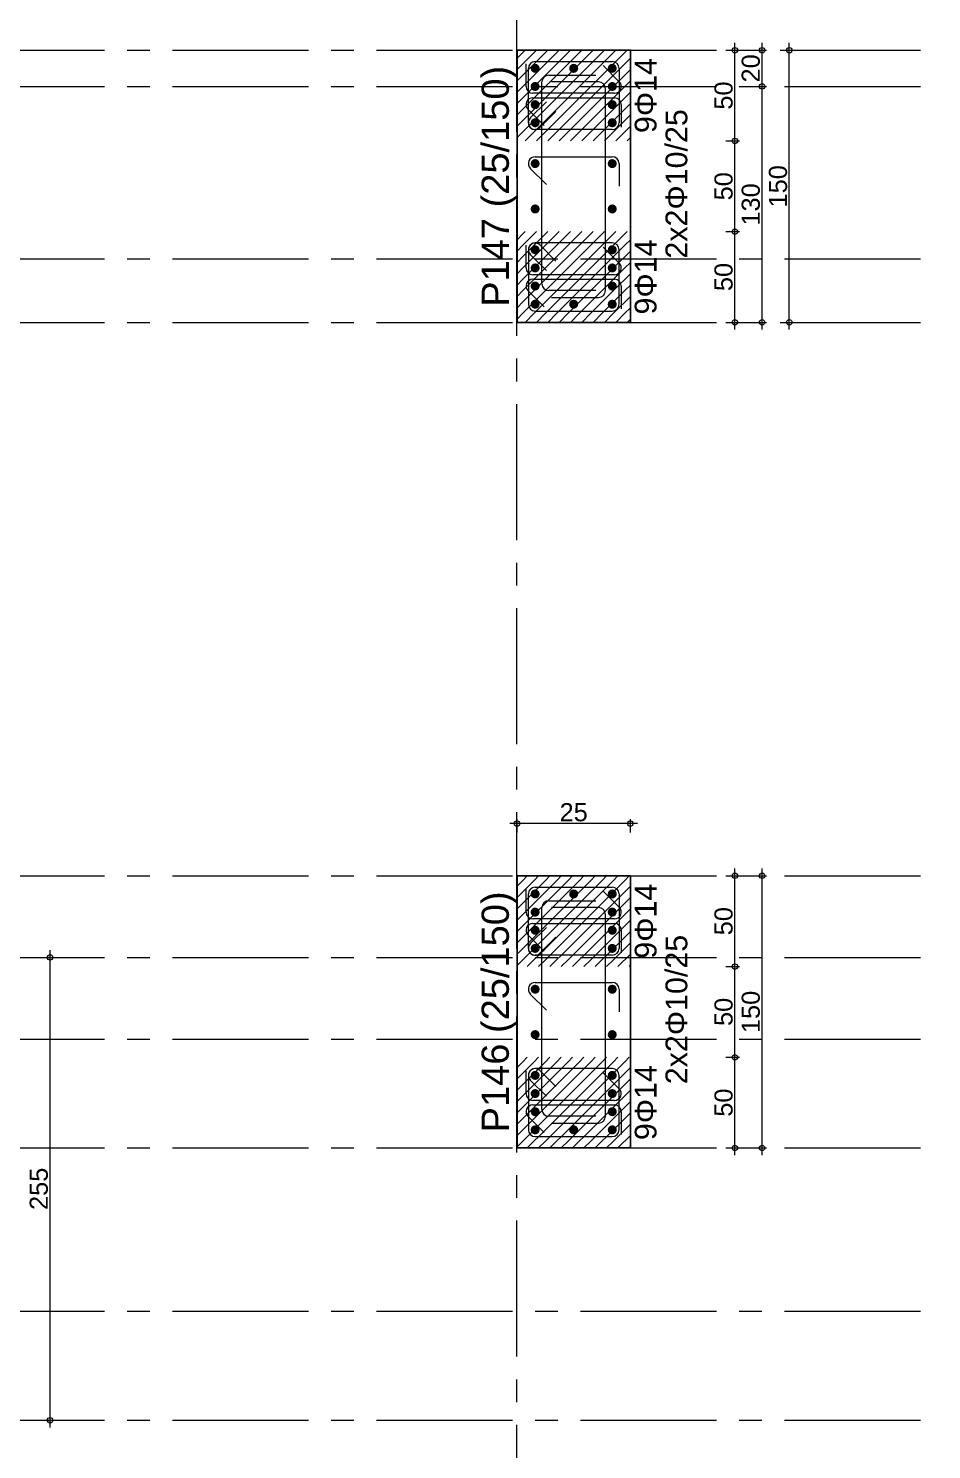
# Model space of a CAD drawing. Header units: millimetres. Extents: x 2232 to 85269, y -3593 to 5869.
# Drawn here: x 26907 to 27405, y 4461 to 5244 of the extents above; entities that cross this region are included whole.
import ezdxf

# ---------------------------------------------------------------- set-up
doc = ezdxf.new("R2010")
doc.units = ezdxf.units.MM
doc.linetypes.add('CENTER2', pattern=[112.5, 75, -12.5, 12.5, -12.5])
doc.linetypes.add('DASHDOT2', pattern=[12.7, 6.35, -3.175, 0, -3.175])
doc.layers.add('aks', color=251, linetype='DASHDOT2', lineweight=35)
for name, color, linetype in [('Donatı Yazısı', 7, 'Continuous'), ('Donatı Çizgisi', 7, 'Continuous'), ('Kolon', 7, 'Continuous'), ('Ölçülendirme', 7, 'Continuous')]:
    doc.layers.add(name, color=color, linetype=linetype)
doc.styles.add('arial_1_18', font='arial.ttf', dxfattribs={"height": 0.2})

# ---------------------------------------------------------------- blocks, each defined once
blk = doc.blocks.new('IDE999Entity6844')
at = {"layer": 'aks', "color": 250, "linetype": 'CENTER2', "lineweight": 5}
blk.add_lwpolyline([(14959.32, 200), (14959.32, 2530)], dxfattribs=at)

msp = doc.modelspace()

# ---------------------------------------------------------------- hatches: boundary and pattern name
at = {"layer": 'Donatı Çizgisi', "linetype": 'Continuous', "lineweight": 5}
h = msp.add_hatch(color=5, dxfattribs=at)
edge = h.paths.add_edge_path(flags=0)
edge.add_arc((27186.37, 5221.87), 2.5, 0, 360)
h = msp.add_hatch(color=5, dxfattribs=at)
edge = h.paths.add_edge_path(flags=0)
edge.add_arc((27207.62, 5221.87), 2.5, 0, 360)
h = msp.add_hatch(color=5, dxfattribs=at)
edge = h.paths.add_edge_path(flags=0)
edge.add_arc((27228.87, 5221.87), 2.5, 0, 360)
h = msp.add_hatch(color=5, dxfattribs=at)
edge = h.paths.add_edge_path(flags=0)
edge.add_arc((27186.37, 5211.87), 2.5, 0, 360)
h = msp.add_hatch(color=5, dxfattribs=at)
edge = h.paths.add_edge_path(flags=0)
edge.add_arc((27228.87, 5211.87), 2.5, 0, 360)
h = msp.add_hatch(color=5, dxfattribs=at)
edge = h.paths.add_edge_path(flags=0)
edge.add_arc((27186.37, 5201.87), 2.5, 0, 360)
h = msp.add_hatch(color=5, dxfattribs=at)
edge = h.paths.add_edge_path(flags=0)
edge.add_arc((27228.87, 5201.87), 2.5, 0, 360)
h = msp.add_hatch(color=5, dxfattribs=at)
edge = h.paths.add_edge_path(flags=0)
edge.add_arc((27186.37, 5191.87), 2.5, 0, 360)
h = msp.add_hatch(color=5, dxfattribs=at)
edge = h.paths.add_edge_path(flags=0)
edge.add_arc((27228.87, 5191.87), 2.5, 0, 360)
h = msp.add_hatch(color=5, dxfattribs=at)
edge = h.paths.add_edge_path(flags=0)
edge.add_arc((27186.37, 5169.37), 2.5, 0, 360)
h = msp.add_hatch(color=5, dxfattribs=at)
edge = h.paths.add_edge_path(flags=0)
edge.add_arc((27228.87, 5169.37), 2.5, 0, 360)
h = msp.add_hatch(color=5, dxfattribs=at)
edge = h.paths.add_edge_path(flags=0)
edge.add_arc((27186.37, 5144.37), 2.5, 0, 360)
h = msp.add_hatch(color=5, dxfattribs=at)
edge = h.paths.add_edge_path(flags=0)
edge.add_arc((27228.87, 5144.37), 2.5, 0, 360)
h = msp.add_hatch(color=5, dxfattribs=at)
edge = h.paths.add_edge_path(flags=0)
edge.add_arc((27186.37, 5121.87), 2.5, 0, 360)
h = msp.add_hatch(color=5, dxfattribs=at)
edge = h.paths.add_edge_path(flags=0)
edge.add_arc((27228.87, 5121.87), 2.5, 0, 360)
h = msp.add_hatch(color=5, dxfattribs=at)
edge = h.paths.add_edge_path(flags=0)
edge.add_arc((27186.37, 5111.87), 2.5, 0, 360)
h = msp.add_hatch(color=5, dxfattribs=at)
edge = h.paths.add_edge_path(flags=0)
edge.add_arc((27228.87, 5111.87), 2.5, 0, 360)
h = msp.add_hatch(color=5, dxfattribs=at)
edge = h.paths.add_edge_path(flags=0)
edge.add_arc((27186.37, 5101.87), 2.5, 0, 360)
h = msp.add_hatch(color=5, dxfattribs=at)
edge = h.paths.add_edge_path(flags=0)
edge.add_arc((27228.87, 5101.87), 2.5, 0, 360)
h = msp.add_hatch(color=5, dxfattribs=at)
edge = h.paths.add_edge_path(flags=0)
edge.add_arc((27186.37, 5091.87), 2.5, 0, 360)
h = msp.add_hatch(color=5, dxfattribs=at)
edge = h.paths.add_edge_path(flags=0)
edge.add_arc((27207.62, 5091.87), 2.5, 0, 360)
h = msp.add_hatch(color=5, dxfattribs=at)
edge = h.paths.add_edge_path(flags=0)
edge.add_arc((27228.87, 5091.87), 2.5, 0, 360)
h = msp.add_hatch(color=5, dxfattribs=at)
edge = h.paths.add_edge_path(flags=0)
edge.add_arc((27186.37, 4766.87), 2.5, 0, 360)
h = msp.add_hatch(color=5, dxfattribs=at)
edge = h.paths.add_edge_path(flags=0)
edge.add_arc((27207.62, 4766.87), 2.5, 0, 360)
h = msp.add_hatch(color=5, dxfattribs=at)
edge = h.paths.add_edge_path(flags=0)
edge.add_arc((27228.87, 4766.87), 2.5, 0, 360)
h = msp.add_hatch(color=5, dxfattribs=at)
edge = h.paths.add_edge_path(flags=0)
edge.add_arc((27186.37, 4756.87), 2.5, 0, 360)
h = msp.add_hatch(color=5, dxfattribs=at)
edge = h.paths.add_edge_path(flags=0)
edge.add_arc((27228.87, 4756.87), 2.5, 0, 360)
h = msp.add_hatch(color=5, dxfattribs=at)
edge = h.paths.add_edge_path(flags=0)
edge.add_arc((27186.37, 4746.87), 2.5, 0, 360)
h = msp.add_hatch(color=5, dxfattribs=at)
edge = h.paths.add_edge_path(flags=0)
edge.add_arc((27228.87, 4746.87), 2.5, 0, 360)
h = msp.add_hatch(color=5, dxfattribs=at)
edge = h.paths.add_edge_path(flags=0)
edge.add_arc((27186.37, 4736.87), 2.5, 0, 360)
h = msp.add_hatch(color=5, dxfattribs=at)
edge = h.paths.add_edge_path(flags=0)
edge.add_arc((27228.87, 4736.87), 2.5, 0, 360)
h = msp.add_hatch(color=5, dxfattribs=at)
edge = h.paths.add_edge_path(flags=0)
edge.add_arc((27186.37, 4714.37), 2.5, 0, 360)
h = msp.add_hatch(color=5, dxfattribs=at)
edge = h.paths.add_edge_path(flags=0)
edge.add_arc((27228.87, 4714.37), 2.5, 0, 360)
h = msp.add_hatch(color=5, dxfattribs=at)
edge = h.paths.add_edge_path(flags=0)
edge.add_arc((27186.37, 4689.37), 2.5, 0, 360)
h = msp.add_hatch(color=5, dxfattribs=at)
edge = h.paths.add_edge_path(flags=0)
edge.add_arc((27228.87, 4689.37), 2.5, 0, 360)
h = msp.add_hatch(color=5, dxfattribs=at)
edge = h.paths.add_edge_path(flags=0)
edge.add_arc((27186.37, 4666.87), 2.5, 0, 360)
h = msp.add_hatch(color=5, dxfattribs=at)
edge = h.paths.add_edge_path(flags=0)
edge.add_arc((27228.87, 4666.87), 2.5, 0, 360)
h = msp.add_hatch(color=5, dxfattribs=at)
edge = h.paths.add_edge_path(flags=0)
edge.add_arc((27186.37, 4656.87), 2.5, 0, 360)
h = msp.add_hatch(color=5, dxfattribs=at)
edge = h.paths.add_edge_path(flags=0)
edge.add_arc((27228.87, 4656.87), 2.5, 0, 360)
h = msp.add_hatch(color=5, dxfattribs=at)
edge = h.paths.add_edge_path(flags=0)
edge.add_arc((27186.37, 4646.87), 2.5, 0, 360)
h = msp.add_hatch(color=5, dxfattribs=at)
edge = h.paths.add_edge_path(flags=0)
edge.add_arc((27228.87, 4646.87), 2.5, 0, 360)
h = msp.add_hatch(color=5, dxfattribs=at)
edge = h.paths.add_edge_path(flags=0)
edge.add_arc((27186.37, 4636.87), 2.5, 0, 360)
h = msp.add_hatch(color=5, dxfattribs=at)
edge = h.paths.add_edge_path(flags=0)
edge.add_arc((27207.62, 4636.87), 2.5, 0, 360)
h = msp.add_hatch(color=5, dxfattribs=at)
edge = h.paths.add_edge_path(flags=0)
edge.add_arc((27228.87, 4636.87), 2.5, 0, 360)

# ---------------------------------------------------------------- linework, layer by layer
at = {"layer": 'aks', "color": 250, "linetype": 'CENTER2', "lineweight": 5}
for points in [[(24736.37, 5231.87), (27996.37, 5231.87)], [(24736.37, 5211.87), (27996.37, 5211.87)], [(24736.37, 5116.87), (27996.37, 5116.87)], [(24736.37, 5081.87), (27996.37, 5081.87)], [(24736.37, 4776.87), (27996.37, 4776.87)], [(24736.37, 4731.87), (27996.37, 4731.87)], [(24736.37, 4686.87), (27996.37, 4686.87)], [(24736.37, 4626.87), (27996.37, 4626.87)], [(24736.37, 4536.87), (27996.37, 4536.87)], [(24736.37, 4476.87), (27996.37, 4476.87)]]:
    msp.add_lwpolyline(points, dxfattribs=at)
at = {"layer": 'Donatı Çizgisi', "color": 1, "linetype": 'Continuous', "lineweight": 5}
for points in [[(27181.37, 5211.87), (27181.37, 5224.37)], [(27193.87, 5218.12), (27219.87, 5218.12)], [(27223.93, 5223.36), (27232.77, 5214.52)], [(27190.12, 5103.12), (27190.12, 5214.37)], [(27221.37, 5214.37), (27195.37, 5214.37)], [(27225.12, 5099.37), (27225.12, 5210.62)], [(27230.12, 5208.12), (27185.12, 5208.12)], [(27185.12, 5205.62), (27230.12, 5205.62)], [(27233.87, 5201.87), (27233.87, 5189.37)], [(27191.3, 5190.38), (27182.46, 5199.22)], [(27186.37, 5173.12), (27228.87, 5173.12)], [(27232.62, 5169.37), (27232.62, 5156.87)], [(27192.55, 5157.88), (27183.71, 5166.72)], [(27181.37, 5111.87), (27181.37, 5124.37)], [(27223.93, 5123.36), (27232.77, 5114.52)], [(27230.12, 5108.12), (27185.12, 5108.12)], [(27191.3, 5090.38), (27182.46, 5099.22)], [(27185.12, 5105.62), (27230.12, 5105.62)], [(27219.87, 5099.37), (27193.87, 5099.37)], [(27233.87, 5101.87), (27233.87, 5089.37)], [(27195.37, 5095.62), (27221.37, 5095.62)], [(27181.37, 4756.87), (27181.37, 4769.37)], [(27193.87, 4763.12), (27219.87, 4763.12)], [(27223.93, 4768.36), (27232.77, 4759.52)], [(27190.12, 4648.12), (27190.12, 4759.37)], [(27221.37, 4759.37), (27195.37, 4759.37)], [(27225.12, 4644.37), (27225.12, 4755.62)], [(27230.12, 4753.12), (27185.12, 4753.12)], [(27185.12, 4750.62), (27230.12, 4750.62)], [(27233.87, 4746.87), (27233.87, 4734.37)], [(27191.3, 4735.38), (27182.46, 4744.22)], [(27186.37, 4718.12), (27228.87, 4718.12)], [(27192.55, 4702.88), (27183.71, 4711.72)], [(27232.62, 4714.37), (27232.62, 4701.87)], [(27181.37, 4656.87), (27181.37, 4669.37)], [(27223.93, 4668.36), (27232.77, 4659.52)], [(27230.12, 4653.12), (27185.12, 4653.12)], [(27185.12, 4650.62), (27230.12, 4650.62)], [(27233.87, 4646.87), (27233.87, 4634.37)], [(27191.3, 4635.38), (27182.46, 4644.22)], [(27219.87, 4644.37), (27193.87, 4644.37)], [(27195.37, 4640.62), (27221.37, 4640.62)]]:
    msp.add_lwpolyline(points, dxfattribs=at)
at = {"layer": 'Donatı Çizgisi', "color": 5, "linetype": 'Continuous', "lineweight": 5}
for points in [[(27186.37, 5225.62), (27228.87, 5225.62)], [(27182.62, 5191.87), (27182.62, 5221.87)], [(27232.62, 5221.87), (27232.62, 5191.87)], [(27183.71, 5194.52), (27192.55, 5203.36)], [(27197.86, 5198.05), (27189.02, 5189.22)], [(27228.87, 5188.12), (27186.37, 5188.12)], [(27228.87, 5125.62), (27186.37, 5125.62)], [(27197.86, 5115.68), (27189.02, 5124.52)], [(27182.62, 5121.87), (27182.62, 5091.87)], [(27183.71, 5119.22), (27192.55, 5110.38)], [(27232.62, 5091.87), (27232.62, 5121.87)], [(27186.37, 5088.12), (27228.87, 5088.12)], [(27186.37, 4770.62), (27228.87, 4770.62)], [(27182.62, 4736.87), (27182.62, 4766.87)], [(27232.62, 4766.87), (27232.62, 4736.87)], [(27183.71, 4739.52), (27192.55, 4748.36)], [(27197.86, 4743.05), (27189.02, 4734.22)], [(27228.87, 4733.12), (27186.37, 4733.12)], [(27228.87, 4670.62), (27186.37, 4670.62)], [(27197.86, 4660.68), (27189.02, 4669.52)], [(27182.62, 4666.87), (27182.62, 4636.87)], [(27183.71, 4664.22), (27192.55, 4655.38)], [(27232.62, 4636.87), (27232.62, 4666.87)], [(27186.37, 4633.12), (27228.87, 4633.12)]]:
    msp.add_lwpolyline(points, dxfattribs=at)
for centre, start, end in [((27186.37, 5221.87), 90, 180), ((27228.87, 5221.87), 0, 90), ((27186.37, 5191.87), 135, 270), ((27186.37, 5191.87), 180, 315), ((27228.87, 5191.87), 270, 0), ((27186.37, 5121.87), 45, 180), ((27186.37, 5121.87), 90, 225), ((27228.87, 5121.87), 0, 90), ((27186.37, 5091.87), 180, 270), ((27228.87, 5091.87), 270, 0), ((27186.37, 4766.87), 90, 180), ((27228.87, 4766.87), 0, 90), ((27186.37, 4736.87), 135, 270), ((27186.37, 4736.87), 180, 315), ((27228.87, 4736.87), 270, 0), ((27186.37, 4666.87), 45, 180), ((27186.37, 4666.87), 90, 225), ((27228.87, 4666.87), 0, 90), ((27186.37, 4636.87), 180, 270), ((27228.87, 4636.87), 270, 0)]:
    msp.add_arc(centre, 3.75, start, end, dxfattribs=at)
at = {"layer": 'Donatı Çizgisi', "color": 1, "linetype": 'Continuous', "lineweight": 5}
for centre, start, end in [((27193.87, 5214.37), 90, 180), ((27185.12, 5211.87), 180, 270), ((27221.37, 5210.62), 0, 90), ((27230.12, 5211.87), 270, 45), ((27185.12, 5201.87), 90, 225), ((27230.12, 5201.87), 0, 90), ((27186.37, 5169.37), 90, 225), ((27228.87, 5169.37), 0, 90), ((27230.12, 5111.87), 270, 45), ((27185.12, 5111.87), 180, 270), ((27185.12, 5101.87), 90, 225), ((27193.87, 5103.12), 180, 270), ((27221.37, 5099.37), 270, 0), ((27230.12, 5101.87), 0, 90), ((27193.87, 4759.37), 90, 180), ((27185.12, 4756.87), 180, 270), ((27221.37, 4755.62), 0, 90), ((27230.12, 4756.87), 270, 45), ((27185.12, 4746.87), 90, 225), ((27230.12, 4746.87), 0, 90), ((27186.37, 4714.37), 90, 225), ((27228.87, 4714.37), 0, 90), ((27185.12, 4656.87), 180, 270), ((27230.12, 4656.87), 270, 45), ((27185.12, 4646.87), 90, 225), ((27193.87, 4648.12), 180, 270), ((27230.12, 4646.87), 0, 90), ((27221.37, 4644.37), 270, 0)]:
    msp.add_arc(centre, 3.75, start, end, dxfattribs=at)
at = {"layer": 'Kolon', "color": 33, "linetype": 'Continuous', "lineweight": -3}
for points in [[(27176.37, 5081.87), (27176.37, 5231.87)], [(27176.37, 5231.87), (27238.87, 5231.87)], [(27238.87, 5081.87), (27238.87, 5231.87)], [(27176.37, 5081.87), (27238.87, 5081.87)], [(27176.37, 4626.87), (27176.37, 4776.87)], [(27176.37, 4776.87), (27238.87, 4776.87)], [(27238.87, 4626.87), (27238.87, 4776.87)], [(27176.37, 4626.87), (27238.87, 4626.87)]]:
    msp.add_lwpolyline(points, dxfattribs=at)
at = {"layer": 'Kolon', "color": 251, "linetype": 'Continuous', "lineweight": -3}
for points in [[(27179.54, 5224.37), (27187.04, 5231.87)], [(27179.54, 5230.62), (27180.79, 5231.87)], [(27192.04, 5224.37), (27199.54, 5231.87)], [(27192.04, 5230.62), (27193.29, 5231.87)], [(27204.54, 5224.37), (27212.04, 5231.87)], [(27204.54, 5230.62), (27205.79, 5231.87)], [(27217.04, 5224.37), (27224.54, 5231.87)], [(27217.04, 5230.62), (27218.29, 5231.87)], [(27229.54, 5224.37), (27237.04, 5231.87)], [(27229.54, 5230.62), (27230.79, 5231.87)], [(27176.37, 5227.44), (27179.54, 5230.62)], [(27176.37, 5221.19), (27179.54, 5224.37)], [(27179.54, 5211.87), (27192.04, 5224.37)], [(27179.54, 5218.12), (27185.79, 5224.37)], [(27185.79, 5224.37), (27192.04, 5230.62)], [(27192.04, 5211.87), (27204.54, 5224.37)], [(27192.04, 5218.12), (27198.29, 5224.37)], [(27198.29, 5224.37), (27204.54, 5230.62)], [(27204.54, 5211.87), (27217.04, 5224.37)], [(27204.54, 5218.12), (27210.79, 5224.37)], [(27210.79, 5224.37), (27217.04, 5230.62)], [(27217.04, 5211.87), (27229.54, 5224.37)], [(27217.04, 5218.12), (27223.29, 5224.37)], [(27223.29, 5224.37), (27229.54, 5230.62)], [(27229.54, 5218.12), (27235.79, 5224.37)], [(27235.79, 5224.37), (27238.87, 5227.44)], [(27176.37, 5214.94), (27179.54, 5218.12)], [(27185.79, 5211.87), (27192.04, 5218.12)], [(27198.29, 5211.87), (27204.54, 5218.12)], [(27210.79, 5211.87), (27217.04, 5218.12)], [(27223.29, 5211.87), (27229.54, 5218.12)], [(27229.54, 5211.87), (27238.87, 5221.19)], [(27176.37, 5208.69), (27179.54, 5211.87)], [(27179.54, 5199.37), (27192.04, 5211.87)], [(27179.54, 5205.62), (27185.79, 5211.87)], [(27192.04, 5199.37), (27204.54, 5211.87)], [(27192.04, 5205.62), (27198.29, 5211.87)], [(27204.54, 5199.37), (27217.04, 5211.87)], [(27204.54, 5205.62), (27210.79, 5211.87)], [(27217.04, 5199.37), (27229.54, 5211.87)], [(27217.04, 5205.62), (27223.29, 5211.87)], [(27229.54, 5205.62), (27235.79, 5211.87)], [(27229.54, 5199.37), (27238.87, 5208.69)], [(27235.79, 5211.87), (27238.87, 5214.94)], [(27176.37, 5202.44), (27179.54, 5205.62)], [(27185.79, 5199.37), (27192.04, 5205.62)], [(27198.29, 5199.37), (27204.54, 5205.62)], [(27210.79, 5199.37), (27217.04, 5205.62)], [(27223.29, 5199.37), (27229.54, 5205.62)], [(27235.79, 5199.37), (27238.87, 5202.44)], [(27176.37, 5196.19), (27179.54, 5199.37)], [(27176.37, 5189.94), (27179.54, 5193.12)], [(27179.54, 5186.87), (27192.04, 5199.37)], [(27179.54, 5193.12), (27185.79, 5199.37)], [(27185.79, 5186.87), (27192.04, 5193.12)], [(27192.04, 5186.87), (27204.54, 5199.37)], [(27192.04, 5193.12), (27198.29, 5199.37)], [(27198.29, 5186.87), (27204.54, 5193.12)], [(27204.54, 5186.87), (27217.04, 5199.37)], [(27204.54, 5193.12), (27210.79, 5199.37)], [(27210.79, 5186.87), (27217.04, 5193.12)], [(27217.04, 5186.87), (27229.54, 5199.37)], [(27217.04, 5193.12), (27223.29, 5199.37)], [(27223.29, 5186.87), (27229.54, 5193.12)], [(27229.54, 5193.12), (27235.79, 5199.37)], [(27229.54, 5186.87), (27238.87, 5196.19)], [(27176.37, 5183.69), (27179.54, 5186.87)], [(27180.79, 5181.87), (27185.79, 5186.87)], [(27187.04, 5181.87), (27192.04, 5186.87)], [(27193.29, 5181.87), (27198.29, 5186.87)], [(27199.54, 5181.87), (27204.54, 5186.87)], [(27205.79, 5181.87), (27210.79, 5186.87)], [(27212.04, 5181.87), (27217.04, 5186.87)], [(27218.29, 5181.87), (27223.29, 5186.87)], [(27224.54, 5181.87), (27229.54, 5186.87)], [(27230.79, 5181.87), (27235.79, 5186.87)], [(27235.79, 5186.87), (27238.87, 5189.94)], [(27237.04, 5181.87), (27238.87, 5183.69)], [(27176.37, 5127.44), (27179.54, 5130.62)], [(27179.54, 5124.37), (27187.04, 5131.87)], [(27179.54, 5130.62), (27180.79, 5131.87)], [(27185.79, 5124.37), (27192.04, 5130.62)], [(27192.04, 5124.37), (27199.54, 5131.87)], [(27192.04, 5130.62), (27193.29, 5131.87)], [(27198.29, 5124.37), (27204.54, 5130.62)], [(27204.54, 5124.37), (27212.04, 5131.87)], [(27204.54, 5130.62), (27205.79, 5131.87)], [(27210.79, 5124.37), (27217.04, 5130.62)], [(27217.04, 5124.37), (27224.54, 5131.87)], [(27217.04, 5130.62), (27218.29, 5131.87)], [(27223.29, 5124.37), (27229.54, 5130.62)], [(27229.54, 5124.37), (27237.04, 5131.87)], [(27229.54, 5130.62), (27230.79, 5131.87)], [(27176.37, 5121.19), (27179.54, 5124.37)], [(27179.54, 5111.87), (27192.04, 5124.37)], [(27179.54, 5118.12), (27185.79, 5124.37)], [(27192.04, 5111.87), (27204.54, 5124.37)], [(27192.04, 5118.12), (27198.29, 5124.37)], [(27204.54, 5111.87), (27217.04, 5124.37)], [(27204.54, 5118.12), (27210.79, 5124.37)], [(27217.04, 5111.87), (27229.54, 5124.37)], [(27217.04, 5118.12), (27223.29, 5124.37)], [(27229.54, 5118.12), (27235.79, 5124.37)], [(27235.79, 5124.37), (27238.87, 5127.44)], [(27176.37, 5114.94), (27179.54, 5118.12)], [(27185.79, 5111.87), (27192.04, 5118.12)], [(27198.29, 5111.87), (27204.54, 5118.12)], [(27210.79, 5111.87), (27217.04, 5118.12)], [(27223.29, 5111.87), (27229.54, 5118.12)], [(27229.54, 5111.87), (27238.87, 5121.19)], [(27235.79, 5111.87), (27238.87, 5114.94)], [(27176.37, 5108.69), (27179.54, 5111.87)], [(27179.54, 5099.37), (27192.04, 5111.87)], [(27179.54, 5105.62), (27185.79, 5111.87)], [(27192.04, 5099.37), (27204.54, 5111.87)], [(27192.04, 5105.62), (27198.29, 5111.87)], [(27204.54, 5099.37), (27217.04, 5111.87)], [(27204.54, 5105.62), (27210.79, 5111.87)], [(27217.04, 5099.37), (27229.54, 5111.87)], [(27217.04, 5105.62), (27223.29, 5111.87)], [(27229.54, 5105.62), (27235.79, 5111.87)], [(27229.54, 5099.37), (27238.87, 5108.69)], [(27176.37, 5102.44), (27179.54, 5105.62)], [(27176.37, 5096.19), (27179.54, 5099.37)], [(27179.54, 5086.87), (27192.04, 5099.37)], [(27179.54, 5093.12), (27185.79, 5099.37)], [(27185.79, 5099.37), (27192.04, 5105.62)], [(27192.04, 5086.87), (27204.54, 5099.37)], [(27192.04, 5093.12), (27198.29, 5099.37)], [(27198.29, 5099.37), (27204.54, 5105.62)], [(27204.54, 5086.87), (27217.04, 5099.37)], [(27204.54, 5093.12), (27210.79, 5099.37)], [(27210.79, 5099.37), (27217.04, 5105.62)], [(27217.04, 5086.87), (27229.54, 5099.37)], [(27217.04, 5093.12), (27223.29, 5099.37)], [(27223.29, 5099.37), (27229.54, 5105.62)], [(27229.54, 5093.12), (27235.79, 5099.37)], [(27235.79, 5099.37), (27238.87, 5102.44)], [(27176.37, 5089.94), (27179.54, 5093.12)], [(27185.79, 5086.87), (27192.04, 5093.12)], [(27198.29, 5086.87), (27204.54, 5093.12)], [(27210.79, 5086.87), (27217.04, 5093.12)], [(27223.29, 5086.87), (27229.54, 5093.12)], [(27229.54, 5086.87), (27238.87, 5096.19)], [(27176.37, 5083.69), (27179.54, 5086.87)], [(27180.79, 5081.87), (27185.79, 5086.87)], [(27187.04, 5081.87), (27192.04, 5086.87)], [(27193.29, 5081.87), (27198.29, 5086.87)], [(27199.54, 5081.87), (27204.54, 5086.87)], [(27205.79, 5081.87), (27210.79, 5086.87)], [(27212.04, 5081.87), (27217.04, 5086.87)], [(27218.29, 5081.87), (27223.29, 5086.87)], [(27224.54, 5081.87), (27229.54, 5086.87)], [(27230.79, 5081.87), (27235.79, 5086.87)], [(27235.79, 5086.87), (27238.87, 5089.94)], [(27237.04, 5081.87), (27238.87, 5083.69)], [(27176.37, 4771.19), (27179.54, 4774.37)], [(27179.54, 4774.37), (27182.04, 4776.87)], [(27179.54, 4761.87), (27192.04, 4774.37)], [(27179.54, 4768.12), (27185.79, 4774.37)], [(27185.79, 4774.37), (27188.29, 4776.87)], [(27192.04, 4774.37), (27194.54, 4776.87)], [(27192.04, 4761.87), (27204.54, 4774.37)], [(27192.04, 4768.12), (27198.29, 4774.37)], [(27198.29, 4774.37), (27200.79, 4776.87)], [(27204.54, 4774.37), (27207.04, 4776.87)], [(27204.54, 4761.87), (27217.04, 4774.37)], [(27204.54, 4768.12), (27210.79, 4774.37)], [(27210.79, 4774.37), (27213.29, 4776.87)], [(27217.04, 4774.37), (27219.54, 4776.87)], [(27217.04, 4761.87), (27229.54, 4774.37)], [(27217.04, 4768.12), (27223.29, 4774.37)], [(27223.29, 4774.37), (27225.79, 4776.87)], [(27229.54, 4774.37), (27232.04, 4776.87)], [(27229.54, 4768.12), (27235.79, 4774.37)], [(27229.54, 4761.87), (27238.87, 4771.19)], [(27235.79, 4774.37), (27238.29, 4776.87)], [(27176.37, 4764.94), (27179.54, 4768.12)], [(27176.37, 4758.69), (27179.54, 4761.87)], [(27179.54, 4749.37), (27192.04, 4761.87)], [(27179.54, 4755.62), (27185.79, 4761.87)], [(27185.79, 4761.87), (27192.04, 4768.12)], [(27192.04, 4749.37), (27204.54, 4761.87)], [(27192.04, 4755.62), (27198.29, 4761.87)], [(27198.29, 4761.87), (27204.54, 4768.12)], [(27204.54, 4749.37), (27217.04, 4761.87)], [(27204.54, 4755.62), (27210.79, 4761.87)], [(27210.79, 4761.87), (27217.04, 4768.12)], [(27217.04, 4749.37), (27229.54, 4761.87)], [(27217.04, 4755.62), (27223.29, 4761.87)], [(27223.29, 4761.87), (27229.54, 4768.12)], [(27229.54, 4755.62), (27235.79, 4761.87)], [(27235.79, 4761.87), (27238.87, 4764.94)], [(27176.37, 4752.44), (27179.54, 4755.62)], [(27185.79, 4749.37), (27192.04, 4755.62)], [(27198.29, 4749.37), (27204.54, 4755.62)], [(27210.79, 4749.37), (27217.04, 4755.62)], [(27223.29, 4749.37), (27229.54, 4755.62)], [(27229.54, 4749.37), (27238.87, 4758.69)], [(27176.37, 4746.19), (27179.54, 4749.37)], [(27179.54, 4736.87), (27192.04, 4749.37)], [(27179.54, 4743.12), (27185.79, 4749.37)], [(27192.04, 4736.87), (27204.54, 4749.37)], [(27192.04, 4743.12), (27198.29, 4749.37)], [(27204.54, 4736.87), (27217.04, 4749.37)], [(27204.54, 4743.12), (27210.79, 4749.37)], [(27217.04, 4736.87), (27229.54, 4749.37)], [(27217.04, 4743.12), (27223.29, 4749.37)], [(27229.54, 4743.12), (27235.79, 4749.37)], [(27235.79, 4749.37), (27238.87, 4752.44)], [(27176.37, 4739.94), (27179.54, 4743.12)], [(27185.79, 4736.87), (27192.04, 4743.12)], [(27198.29, 4736.87), (27204.54, 4743.12)], [(27210.79, 4736.87), (27217.04, 4743.12)], [(27223.29, 4736.87), (27229.54, 4743.12)], [(27229.54, 4736.87), (27238.87, 4746.19)], [(27235.79, 4736.87), (27238.87, 4739.94)], [(27176.37, 4733.69), (27179.54, 4736.87)], [(27176.37, 4727.44), (27179.54, 4730.62)], [(27179.54, 4730.62), (27185.79, 4736.87)], [(27182.04, 4726.87), (27192.04, 4736.87)], [(27188.29, 4726.87), (27192.04, 4730.62)], [(27192.04, 4730.62), (27198.29, 4736.87)], [(27194.54, 4726.87), (27204.54, 4736.87)], [(27200.79, 4726.87), (27204.54, 4730.62)], [(27204.54, 4730.62), (27210.79, 4736.87)], [(27207.04, 4726.87), (27217.04, 4736.87)], [(27213.29, 4726.87), (27217.04, 4730.62)], [(27217.04, 4730.62), (27223.29, 4736.87)], [(27219.54, 4726.87), (27229.54, 4736.87)], [(27225.79, 4726.87), (27229.54, 4730.62)], [(27229.54, 4730.62), (27235.79, 4736.87)], [(27232.04, 4726.87), (27238.87, 4733.69)], [(27238.29, 4726.87), (27238.87, 4727.44)], [(27179.54, 4674.37), (27182.04, 4676.87)], [(27185.79, 4674.37), (27188.29, 4676.87)], [(27192.04, 4674.37), (27194.54, 4676.87)], [(27198.29, 4674.37), (27200.79, 4676.87)], [(27204.54, 4674.37), (27207.04, 4676.87)], [(27210.79, 4674.37), (27213.29, 4676.87)], [(27217.04, 4674.37), (27219.54, 4676.87)], [(27223.29, 4674.37), (27225.79, 4676.87)], [(27229.54, 4674.37), (27232.04, 4676.87)], [(27235.79, 4674.37), (27238.29, 4676.87)], [(27176.37, 4671.19), (27179.54, 4674.37)], [(27176.37, 4664.94), (27179.54, 4668.12)], [(27179.54, 4661.87), (27192.04, 4674.37)], [(27179.54, 4668.12), (27185.79, 4674.37)], [(27185.79, 4661.87), (27192.04, 4668.12)], [(27192.04, 4661.87), (27204.54, 4674.37)], [(27192.04, 4668.12), (27198.29, 4674.37)], [(27198.29, 4661.87), (27204.54, 4668.12)], [(27204.54, 4661.87), (27217.04, 4674.37)], [(27204.54, 4668.12), (27210.79, 4674.37)], [(27210.79, 4661.87), (27217.04, 4668.12)], [(27217.04, 4661.87), (27229.54, 4674.37)], [(27217.04, 4668.12), (27223.29, 4674.37)], [(27223.29, 4661.87), (27229.54, 4668.12)], [(27229.54, 4668.12), (27235.79, 4674.37)], [(27229.54, 4661.87), (27238.87, 4671.19)], [(27176.37, 4658.69), (27179.54, 4661.87)], [(27179.54, 4649.37), (27192.04, 4661.87)], [(27179.54, 4655.62), (27185.79, 4661.87)], [(27192.04, 4649.37), (27204.54, 4661.87)], [(27192.04, 4655.62), (27198.29, 4661.87)], [(27204.54, 4649.37), (27217.04, 4661.87)], [(27204.54, 4655.62), (27210.79, 4661.87)], [(27217.04, 4649.37), (27229.54, 4661.87)], [(27217.04, 4655.62), (27223.29, 4661.87)], [(27229.54, 4655.62), (27235.79, 4661.87)], [(27235.79, 4661.87), (27238.87, 4664.94)], [(27176.37, 4652.44), (27179.54, 4655.62)], [(27185.79, 4649.37), (27192.04, 4655.62)], [(27198.29, 4649.37), (27204.54, 4655.62)], [(27210.79, 4649.37), (27217.04, 4655.62)], [(27223.29, 4649.37), (27229.54, 4655.62)], [(27229.54, 4649.37), (27238.87, 4658.69)], [(27235.79, 4649.37), (27238.87, 4652.44)], [(27176.37, 4646.19), (27179.54, 4649.37)], [(27179.54, 4636.87), (27192.04, 4649.37)], [(27179.54, 4643.12), (27185.79, 4649.37)], [(27192.04, 4636.87), (27204.54, 4649.37)], [(27192.04, 4643.12), (27198.29, 4649.37)], [(27204.54, 4636.87), (27217.04, 4649.37)], [(27204.54, 4643.12), (27210.79, 4649.37)], [(27217.04, 4636.87), (27229.54, 4649.37)], [(27217.04, 4643.12), (27223.29, 4649.37)], [(27229.54, 4643.12), (27235.79, 4649.37)], [(27229.54, 4636.87), (27238.87, 4646.19)], [(27176.37, 4639.94), (27179.54, 4643.12)], [(27176.37, 4633.69), (27179.54, 4636.87)], [(27179.54, 4630.62), (27185.79, 4636.87)], [(27182.04, 4626.87), (27192.04, 4636.87)], [(27185.79, 4636.87), (27192.04, 4643.12)], [(27192.04, 4630.62), (27198.29, 4636.87)], [(27194.54, 4626.87), (27204.54, 4636.87)], [(27198.29, 4636.87), (27204.54, 4643.12)], [(27204.54, 4630.62), (27210.79, 4636.87)], [(27207.04, 4626.87), (27217.04, 4636.87)], [(27210.79, 4636.87), (27217.04, 4643.12)], [(27217.04, 4630.62), (27223.29, 4636.87)], [(27219.54, 4626.87), (27229.54, 4636.87)], [(27223.29, 4636.87), (27229.54, 4643.12)], [(27229.54, 4630.62), (27235.79, 4636.87)], [(27235.79, 4636.87), (27238.87, 4639.94)], [(27176.37, 4627.44), (27179.54, 4630.62)], [(27188.29, 4626.87), (27192.04, 4630.62)], [(27200.79, 4626.87), (27204.54, 4630.62)], [(27213.29, 4626.87), (27217.04, 4630.62)], [(27225.79, 4626.87), (27229.54, 4630.62)], [(27232.04, 4626.87), (27238.87, 4633.69)], [(27238.29, 4626.87), (27238.87, 4627.44)]]:
    msp.add_lwpolyline(points, dxfattribs=at)
at = {"layer": 'Ölçülendirme', "color": 5, "linetype": 'Continuous', "lineweight": 5}
for points in [[(27291.47, 5231.87), (27298.97, 5231.87)], [(27296.47, 5077.87), (27296.47, 5235.87)], [(27306.47, 5231.87), (27313.97, 5231.87)], [(27311.47, 5077.87), (27311.47, 5235.87)], [(27321.47, 5231.87), (27328.97, 5231.87)], [(27326.47, 5077.87), (27326.47, 5235.87)], [(27306.47, 5211.87), (27313.97, 5211.87)], [(27291.47, 5181.87), (27298.97, 5181.87)], [(27291.47, 5131.87), (27298.97, 5131.87)], [(27291.47, 5081.87), (27298.97, 5081.87)], [(27306.47, 5081.87), (27313.97, 5081.87)], [(27321.47, 5081.87), (27328.97, 5081.87)], [(27242.87, 4805.67), (27172.37, 4805.67)], [(27176.37, 4800.67), (27176.37, 4808.17)], [(27238.87, 4800.67), (27238.87, 4808.17)], [(27296.47, 4622.87), (27296.47, 4780.87)], [(27311.47, 4622.87), (27311.47, 4780.87)], [(27291.47, 4776.87), (27298.97, 4776.87)], [(27306.47, 4776.87), (27313.97, 4776.87)], [(26913.97, 4731.87), (26921.47, 4731.87)], [(26918.97, 4472.87), (26918.97, 4735.87)], [(27291.47, 4726.87), (27298.97, 4726.87)], [(27291.47, 4676.87), (27298.97, 4676.87)], [(27291.47, 4626.87), (27298.97, 4626.87)], [(27306.47, 4626.87), (27313.97, 4626.87)], [(26913.97, 4476.87), (26921.47, 4476.87)]]:
    msp.add_lwpolyline(points, dxfattribs=at)
for centre in [(27296.47, 5231.87), (27311.47, 5231.87), (27326.47, 5231.87), (27311.47, 5211.87), (27296.47, 5181.87), (27296.47, 5131.87), (27296.47, 5081.87), (27311.47, 5081.87), (27326.47, 5081.87), (27176.37, 4805.67), (27238.87, 4805.67), (27296.47, 4776.87), (27311.47, 4776.87), (26918.97, 4731.87), (27296.47, 4726.87), (27296.47, 4676.87), (27296.47, 4626.87), (27311.47, 4626.87), (26918.97, 4476.87)]:
    msp.add_circle(centre, 1.5, dxfattribs=at)

# ---------------------------------------------------------------- block references
at = {"layer": 'aks'}
msp.add_blockref('IDE999Entity6844', (12217.04, 2961.87), dxfattribs=at)

# ---------------------------------------------------------------- texts
at = {"layer": 'Donatı Yazısı', "color": 1, "linetype": 'Continuous', "lineweight": 5, "style": 'arial_1_18'}
for s, p in [('9Φ14', (27253.27, 5186.2)), ('2x2Φ10/25', (27270.25, 5117)), ('9Φ14', (27253.27, 5086.2)), ('9Φ14', (27253.27, 4731.2)), ('2x2Φ10/25', (27270.25, 4662)), ('9Φ14', (27253.27, 4631.2))]:
    msp.add_text(s, height=12, rotation=90, dxfattribs=at).set_placement(p)
at = {"layer": 'Kolon', "color": 1, "linetype": 'Continuous', "lineweight": 5, "style": 'arial_1_18'}
for s, p in [('P147 (25/150)', (27171.87, 5090.47)), ('P146 (25/150)', (27171.87, 4635.47))]:
    msp.add_text(s, height=15, rotation=90, dxfattribs=at).set_placement(p)
at = {"layer": 'Ölçülendirme', "color": 5, "linetype": 'Continuous', "lineweight": 5, "style": 'arial_1_18'}
for s, p in [('20', (27310.22, 5214.1)), ('50', (27295.22, 5199.1)), ('50', (27295.22, 5149.1)), ('150', (27325.22, 5145.21)), ('130', (27310.22, 5135.21)), ('50', (27295.22, 5099.1)), ('50', (27295.22, 4744.1)), ('50', (27295.22, 4694.1)), ('150', (27310.22, 4690.21)), ('50', (27295.22, 4644.1)), ('255', (26917.72, 4592.71))]:
    msp.add_text(s, height=10, rotation=90, dxfattribs=at).set_placement(p)
msp.add_text('25', height=10, dxfattribs=at).set_placement((27199.85, 4806.92))

doc.saveas('drawing.dxf')
